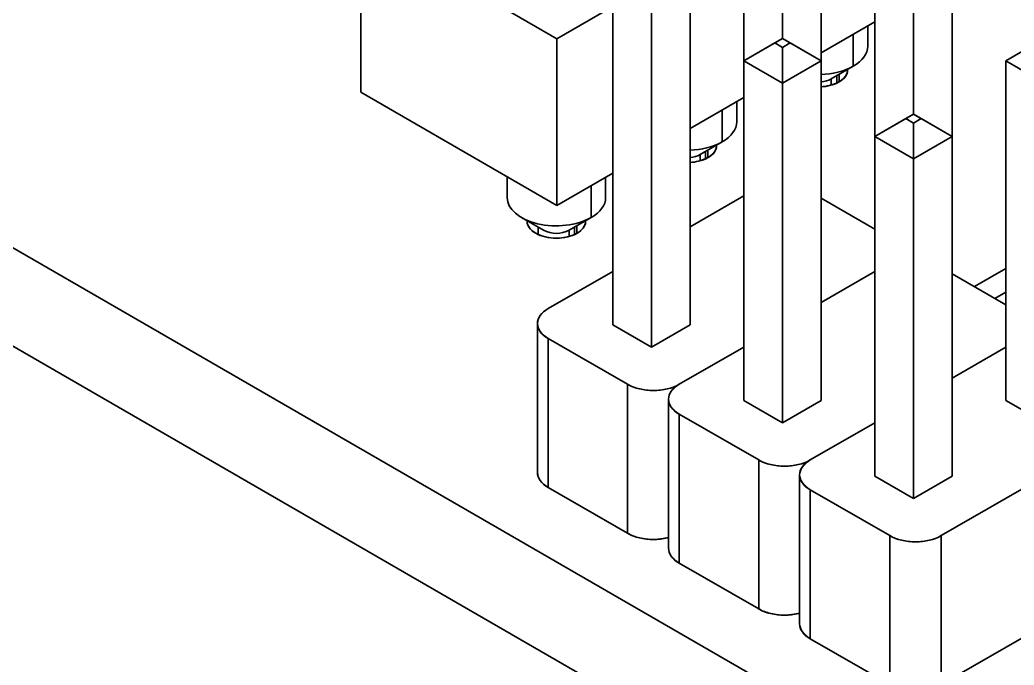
# Model space of a CAD drawing. Extents: x 146 to 1134, y 78 to 926.
# Drawn here: x 782.9 to 796.52, y 828.78 to 837.62 of the extents above; entities that cross this region are included whole.
import ezdxf

# ---------------------------------------------------------------- set-up
doc = ezdxf.new("R2010")
doc.units = 0

msp = doc.modelspace()

# ---------------------------------------------------------------- linework, layer by layer
at = {"color": 7, "lineweight": 35, "ltscale": 0.051848}
for p, q in [((792.817, 839.136), (792.817, 837.063)), ((792.817, 837.063), (792.817, 839.136)), ((794.613, 838.1), (794.613, 836.026)), ((794.613, 836.026), (794.613, 838.1))]:
    msp.add_line(p, q, dxfattribs=at)
at = {"color": 7, "lineweight": 35, "ltscale": 0.116351}
for p, q in [((793.877, 839.136), (793.877, 834.482)), ((793.877, 834.482), (793.877, 839.136)), ((791.021, 838.1), (791.021, 833.445)), ((791.021, 833.445), (791.021, 838.1)), ((792.081, 838.1), (792.081, 833.445)), ((792.081, 833.445), (792.081, 838.1)), ((795.674, 838.1), (795.674, 833.445)), ((795.674, 833.445), (795.674, 838.1)), ((791.551, 837.793), (791.551, 833.139)), ((791.551, 833.139), (791.551, 837.793)), ((793.347, 836.756), (793.347, 832.102)), ((793.347, 832.102), (793.347, 836.756)), ((794.613, 836.026), (794.613, 831.372)), ((794.613, 831.372), (794.613, 836.026)), ((795.674, 836.026), (795.674, 831.372)), ((795.674, 831.372), (795.674, 836.026))]:
    msp.add_line(p, q, dxfattribs=at)
at = {"color": 7, "lineweight": 35, "ltscale": 0.036539}
for p, q in [((793.347, 837.369), (793.347, 838.83)), ((793.347, 838.83), (793.347, 837.369)), ((795.143, 836.332), (795.143, 837.793)), ((795.143, 837.793), (795.143, 836.332))]:
    msp.add_line(p, q, dxfattribs=at)
at = {"color": 7, "lineweight": 35}
msp.add_line((798.69, 825.323), (775.521, 838.7), dxfattribs=at)
msp.add_line((798.69, 825.323), (775.521, 838.7), dxfattribs=at)
at = {"color": 7, "lineweight": 35, "ltscale": 0.055114}
for p, q in [((790.256, 837.365), (788.346, 838.468)), ((788.346, 838.468), (790.256, 837.365))]:
    msp.add_line(p, q, dxfattribs=at)
at = {"color": 7, "lineweight": 35, "ltscale": 0.040825}
for p, q in [((787.569, 836.631), (787.569, 838.264)), ((787.569, 838.264), (787.569, 836.631))]:
    msp.add_line(p, q, dxfattribs=at)
at = {"color": 7, "lineweight": 35, "ltscale": 0.022088}
for p, q in [((791.021, 837.807), (790.256, 837.365)), ((790.256, 837.365), (791.021, 837.807)), ((790.256, 835.079), (791.021, 835.521)), ((791.021, 835.521), (790.256, 835.079))]:
    msp.add_line(p, q, dxfattribs=at)
at = {"color": 7, "lineweight": 35, "ltscale": 0.021229}
for p, q in [((793.877, 837.17), (794.613, 837.595)), ((794.613, 837.595), (793.877, 837.17)), ((794.613, 834.756), (793.877, 835.181)), ((794.613, 834.756), (793.877, 835.181)), ((794.613, 834.176), (793.877, 833.752)), ((794.613, 834.176), (793.877, 833.752)), ((793.877, 833.752), (794.613, 834.176)), ((793.877, 833.752), (794.613, 834.176)), ((796.409, 833.719), (795.674, 834.144)), ((796.409, 833.719), (795.674, 834.144))]:
    msp.add_line(p, q, dxfattribs=at)
at = {"color": 7, "lineweight": 35, "ltscale": 0.006885}
for p, q in [((794.516, 837.263), (794.516, 837.539)), ((792.72, 836.227), (792.72, 836.502))]:
    msp.add_line(p, q, dxfattribs=at)
at = {"color": 7, "lineweight": 35, "ltscale": 0.057155}
for p, q in [((790.256, 835.079), (790.256, 837.365)), ((790.256, 837.365), (790.256, 835.079))]:
    msp.add_line(p, q, dxfattribs=at)
at = {"color": 7, "lineweight": 35, "ltscale": 0.01531}
for p, q in [((792.817, 837.063), (793.347, 837.369)), ((793.347, 837.369), (793.877, 837.063)), ((796.409, 837.063), (796.939, 837.369)), ((795.143, 835.719), (794.613, 836.026)), ((794.613, 836.026), (795.143, 835.719)), ((795.674, 836.026), (795.143, 835.719)), ((795.143, 835.719), (795.674, 836.026)), ((791.551, 833.139), (791.021, 833.445)), ((791.021, 833.445), (791.551, 833.139)), ((792.081, 833.445), (791.551, 833.139)), ((791.551, 833.139), (792.081, 833.445)), ((793.347, 832.102), (792.817, 832.409)), ((792.817, 832.409), (793.347, 832.102)), ((793.877, 832.409), (793.347, 832.102)), ((793.347, 832.102), (793.877, 832.409)), ((796.939, 832.102), (796.409, 832.409)), ((796.409, 832.409), (796.939, 832.102))]:
    msp.add_line(p, q, dxfattribs=at)
at = {"color": 7, "lineweight": 35, "ltscale": 0.003062}
for p, q in [((793.241, 837.308), (793.347, 837.369)), ((793.241, 837.308), (793.347, 837.369)), ((793.347, 837.369), (793.453, 837.308)), ((793.347, 837.369), (793.453, 837.308)), ((795.037, 836.271), (795.143, 836.332)), ((795.037, 836.271), (795.143, 836.332)), ((795.143, 836.209), (795.037, 836.271)), ((795.143, 836.209), (795.037, 836.271))]:
    msp.add_line(p, q, dxfattribs=at)
at = {"color": 7, "lineweight": 35, "ltscale": 0.010921}
for p, q in [((794.318, 837.425), (794.318, 836.988)), ((794.318, 837.425), (794.318, 836.988)), ((792.522, 836.388), (792.522, 835.951)), ((792.522, 836.388), (792.522, 835.951)), ((790.726, 835.351), (790.726, 834.914)), ((790.726, 835.351), (790.726, 834.914))]:
    msp.add_line(p, q, dxfattribs=at)
at = {"color": 7, "lineweight": 35, "ltscale": 0.012248}
for p, q in [((792.817, 837.063), (793.241, 837.308)), ((793.241, 837.308), (792.817, 837.063)), ((793.453, 837.308), (793.877, 837.063)), ((793.877, 837.063), (793.453, 837.308)), ((796.409, 837.063), (796.833, 837.308)), ((796.833, 837.308), (796.409, 837.063)), ((795.249, 836.271), (795.674, 836.026)), ((795.674, 836.026), (795.249, 836.271)), ((795.143, 836.209), (795.143, 835.719)), ((795.143, 835.719), (795.143, 836.209))]:
    msp.add_line(p, q, dxfattribs=at)
at = {"color": 7, "lineweight": 35, "ltscale": 0.003063}
for p, q in [((793.347, 837.246), (793.241, 837.308)), ((793.347, 837.246), (793.241, 837.308)), ((793.453, 837.308), (793.347, 837.246)), ((793.453, 837.308), (793.347, 837.246))]:
    msp.add_line(p, q, dxfattribs=at)
at = {"color": 7, "lineweight": 35, "ltscale": 0.012247}
for p, q in [((793.347, 837.246), (793.347, 836.756)), ((793.347, 836.756), (793.347, 837.246)), ((794.613, 836.026), (795.037, 836.271)), ((795.037, 836.271), (794.613, 836.026))]:
    msp.add_line(p, q, dxfattribs=at)
at = {"color": 7, "lineweight": 35, "ltscale": 0.015309}
for p, q in [((793.347, 836.756), (792.817, 837.063)), ((792.817, 837.063), (793.347, 836.756)), ((793.877, 837.063), (793.347, 836.756)), ((793.347, 836.756), (793.877, 837.063)), ((796.939, 836.756), (796.409, 837.063)), ((796.409, 837.063), (796.939, 836.756)), ((794.613, 836.026), (795.143, 836.332)), ((795.143, 836.332), (795.674, 836.026)), ((795.143, 831.065), (794.613, 831.372)), ((794.613, 831.372), (795.143, 831.065)), ((795.674, 831.372), (795.143, 831.065)), ((795.143, 831.065), (795.674, 831.372))]:
    msp.add_line(p, q, dxfattribs=at)
at = {"color": 7, "lineweight": 35, "ltscale": 0.11635}
for p, q in [((792.817, 837.063), (792.817, 832.409)), ((792.817, 832.409), (792.817, 837.063)), ((793.877, 837.063), (793.877, 832.409)), ((793.877, 832.409), (793.877, 837.063)), ((796.409, 837.063), (796.409, 832.409)), ((796.409, 832.409), (796.409, 837.063)), ((795.143, 835.719), (795.143, 831.065)), ((795.143, 831.065), (795.143, 835.719))]:
    msp.add_line(p, q, dxfattribs=at)
at = {"color": 7, "lineweight": 35, "ltscale": 0.008675}
for p, q in [((794.017, 836.814), (794.318, 836.988)), ((794.318, 836.988), (794.017, 836.814)), ((790.425, 834.74), (790.726, 834.914)), ((790.726, 834.914), (790.425, 834.74))]:
    msp.add_line(p, q, dxfattribs=at)
at = {"color": 7, "lineweight": 35, "ltscale": 0.000157195}
msp.add_line((794.241, 836.937), (794.241, 836.943), dxfattribs=at)
at = {"color": 7, "lineweight": 35, "ltscale": 0.002118}
for p, q in [((794.017, 836.814), (794.017, 836.73)), ((792.221, 835.777), (792.221, 835.693)), ((790.425, 834.74), (790.425, 834.656)), ((790.425, 834.74), (790.425, 834.656))]:
    msp.add_line(p, q, dxfattribs=at)
at = {"color": 7, "lineweight": 35, "ltscale": 0.002119}
msp.add_line((794.017, 836.814), (794.017, 836.73), dxfattribs=at)
at = {"color": 7, "lineweight": 35, "ltscale": 0.002502}
for p, q in [((794.091, 836.757), (794.091, 836.857)), ((792.295, 835.72), (792.295, 835.82))]:
    msp.add_line(p, q, dxfattribs=at)
at = {"color": 7, "lineweight": 35, "ltscale": 0.002551}
for p, q in [((794.124, 836.876), (794.124, 836.774)), ((794.124, 836.774), (794.124, 836.876)), ((792.327, 835.839), (792.327, 835.737)), ((792.327, 835.737), (792.327, 835.839)), ((790.531, 834.802), (790.531, 834.7)), ((790.531, 834.7), (790.531, 834.802))]:
    msp.add_line(p, q, dxfattribs=at)
at = {"color": 7, "lineweight": 35, "ltscale": 0.077567}
for p, q in [((787.569, 836.631), (790.256, 835.079)), ((790.256, 835.079), (787.569, 836.631))]:
    msp.add_line(p, q, dxfattribs=at)
at = {"color": 7, "lineweight": 35, "ltscale": 0.021228}
for p, q in [((792.081, 836.133), (792.817, 836.558)), ((792.817, 836.558), (792.081, 836.133)), ((792.817, 835.213), (792.081, 834.789)), ((792.817, 835.213), (792.081, 834.789)), ((796.409, 833.139), (795.674, 832.715)), ((796.409, 833.139), (795.674, 832.715)), ((795.674, 832.715), (796.409, 833.139)), ((795.674, 832.715), (796.409, 833.139))]:
    msp.add_line(p, q, dxfattribs=at)
at = {"color": 7, "lineweight": 35, "ltscale": 0.003061}
for p, q in [((795.143, 836.332), (795.249, 836.271)), ((795.143, 836.332), (795.249, 836.271)), ((795.249, 836.271), (795.143, 836.209)), ((795.249, 836.271), (795.143, 836.209))]:
    msp.add_line(p, q, dxfattribs=at)
at = {"color": 7, "lineweight": 35, "ltscale": 0.008676}
for p, q in [((792.221, 835.777), (792.522, 835.951)), ((792.522, 835.951), (792.221, 835.777))]:
    msp.add_line(p, q, dxfattribs=at)
at = {"color": 7, "lineweight": 35, "ltscale": 0.000157232}
msp.add_line((792.445, 835.9), (792.444, 835.906), dxfattribs=at)
at = {"color": 7, "lineweight": 35, "ltscale": 0.002116}
msp.add_line((792.221, 835.777), (792.221, 835.693), dxfattribs=at)
at = {"color": 7, "lineweight": 35, "ltscale": 0.427084}
for p, q in [((778.631, 835.557), (793.426, 827.015)), ((793.426, 827.015), (778.631, 835.557))]:
    msp.add_line(p, q, dxfattribs=at)
at = {"color": 7, "lineweight": 35, "ltscale": 0.007089}
msp.add_line((789.574, 835.19), (789.574, 835.473), dxfattribs=at)
at = {"color": 7, "lineweight": 35, "ltscale": 0.006886}
msp.add_line((790.924, 835.19), (790.924, 835.465), dxfattribs=at)
at = {"color": 7, "lineweight": 35, "ltscale": 0.008674}
msp.add_line((790.072, 834.74), (789.771, 834.914), dxfattribs=at)
at = {"color": 7, "lineweight": 35, "ltscale": 0.000158721}
for p, q in [((789.849, 834.869), (789.849, 834.863)), ((790.649, 834.863), (790.648, 834.869))]:
    msp.add_line(p, q, dxfattribs=at)
at = {"color": 7, "lineweight": 35, "ltscale": 0.002501}
for p, q in [((789.999, 834.683), (789.999, 834.783)), ((790.499, 834.683), (790.499, 834.783))]:
    msp.add_line(p, q, dxfattribs=at)
at = {"color": 7, "lineweight": 35, "ltscale": 0.012451}
msp.add_line((796.409, 834.217), (795.978, 833.968), dxfattribs=at)
msp.add_line((796.409, 834.217), (795.978, 833.968), dxfattribs=at)
at = {"color": 7, "lineweight": 35, "ltscale": 0.025516}
for p, q in [((791.021, 834.176), (790.137, 833.666)), ((791.021, 834.176), (790.137, 833.666)), ((794.613, 832.102), (793.729, 831.592)), ((794.613, 832.102), (793.729, 831.592)), ((793.729, 831.592), (794.613, 832.102)), ((793.729, 831.592), (794.613, 832.102))]:
    msp.add_line(p, q, dxfattribs=at)
at = {"color": 7, "lineweight": 35, "ltscale": 0.004287}
msp.add_line((796.26, 833.805), (796.409, 833.891), dxfattribs=at)
msp.add_line((796.26, 833.805), (796.409, 833.891), dxfattribs=at)
at = {"color": 7, "lineweight": 35, "ltscale": 0.051031}
for p, q in [((789.99, 833.462), (789.99, 831.421)), ((791.226, 832.629), (791.226, 830.588)), ((791.226, 832.629), (791.226, 830.588)), ((791.933, 830.18), (791.933, 832.221)), ((791.933, 830.18), (791.933, 832.221)), ((793.022, 831.592), (793.022, 829.551)), ((793.022, 831.592), (793.022, 829.551)), ((793.583, 831.388), (793.583, 829.347)), ((793.729, 829.143), (793.729, 831.184)), ((793.729, 829.143), (793.729, 831.184)), ((794.818, 830.555), (794.818, 828.514)), ((794.818, 830.555), (794.818, 828.514)), ((795.525, 828.514), (795.525, 830.555)), ((795.525, 828.514), (795.525, 830.555))]:
    msp.add_line(p, q, dxfattribs=at)
at = {"color": 7, "lineweight": 35, "ltscale": 0.05103}
for p, q in [((790.137, 831.216), (790.137, 833.258)), ((790.137, 831.216), (790.137, 833.258)), ((791.786, 832.425), (791.786, 830.384))]:
    msp.add_line(p, q, dxfattribs=at)
at = {"color": 7, "lineweight": 35, "ltscale": 0.031434}
msp.add_line((790.137, 833.258), (791.226, 832.629), dxfattribs=at)
msp.add_line((790.137, 833.258), (791.226, 832.629), dxfattribs=at)
at = {"color": 7, "lineweight": 35, "ltscale": 0.025514}
for p, q in [((792.817, 833.139), (791.933, 832.629)), ((792.817, 833.139), (791.933, 832.629)), ((791.933, 832.629), (792.817, 833.139)), ((791.933, 832.629), (792.817, 833.139))]:
    msp.add_line(p, q, dxfattribs=at)
at = {"color": 7, "lineweight": 35, "ltscale": 0.031435}
for p, q in [((791.933, 832.221), (793.022, 831.592)), ((791.933, 832.221), (793.022, 831.592)), ((791.226, 830.588), (790.137, 831.216)), ((790.137, 831.216), (791.226, 830.588)), ((793.729, 831.184), (794.818, 830.555)), ((793.729, 831.184), (794.818, 830.555)), ((793.022, 829.551), (791.933, 830.18)), ((791.933, 830.18), (793.022, 829.551)), ((794.818, 828.514), (793.729, 829.143)), ((793.729, 829.143), (794.818, 828.514))]:
    msp.add_line(p, q, dxfattribs=at)
at = {"color": 7, "lineweight": 35, "ltscale": 0.08165}
for p, q in [((795.525, 830.555), (798.353, 832.188)), ((795.525, 830.555), (798.353, 832.188)), ((798.353, 830.147), (795.525, 828.514)), ((795.525, 828.514), (798.353, 830.147))]:
    msp.add_line(p, q, dxfattribs=at)
at = {"color": 7, "lineweight": 35, "ltscale": 0.000405608}
msp.add_line((791.771, 830.525), (791.786, 830.529), dxfattribs=at)
at = {"color": 7, "lineweight": 35, "ltscale": 0.000405978}
msp.add_line((793.567, 829.488), (793.583, 829.492), dxfattribs=at)
at = {"color": 7, "lineweight": 35}
for centre, radius, start, end in [((793.868, 837.836), 0.961, 270.5567, 297.9268), ((793.868, 837.836), 0.961, 270.5568, 297.9268), ((793.855, 837.116), 0.343, 273.7788, 298.2896), ((793.855, 837.116), 0.343, 273.7791, 298.2896), ((793.994, 837.013), 0.272, 298.4527, 322.8063), ((794.091, 836.939), 0.15, 322.608, 359.0138), ((793.845, 837.35), 0.644, 272.9162, 283.356), ((793.887, 837.195), 0.483, 282.7258, 299.2775), ((792.072, 836.799), 0.961, 270.5568, 297.9268), ((792.072, 836.799), 0.961, 270.5568, 297.9268), ((792.295, 835.902), 0.15, 322.608, 359.0138), ((792.059, 836.079), 0.343, 273.7791, 298.2896), ((792.059, 836.079), 0.343, 273.7791, 298.2896), ((792.091, 836.158), 0.483, 282.7258, 299.2775), ((792.198, 835.976), 0.272, 298.4527, 322.8063), ((792.049, 836.313), 0.644, 272.9162, 283.356), ((789.998, 834.865), 0.15, 180.9862, 217.392), ((790.095, 834.939), 0.272, 217.1937, 241.5473), ((790.402, 834.939), 0.272, 298.4527, 322.8063), ((790.499, 834.865), 0.15, 322.608, 359.0138), ((790.202, 835.121), 0.483, 240.7225, 257.2742), ((790.249, 835.093), 0.395, 243.3521, 296.6479), ((790.249, 835.093), 0.395, 243.3521, 296.6479), ((790.246, 835.288), 0.656, 256.7304, 270.2188), ((790.251, 835.288), 0.656, 269.7812, 283.2696), ((790.295, 835.121), 0.483, 282.7258, 299.2775), ((790.177, 833.459), 0.187, 142.608, 179.0138), ((790.299, 833.367), 0.34, 118.4527, 142.8063), ((790.177, 833.465), 0.187, 180.9862, 217.392), ((790.299, 833.556), 0.34, 217.1937, 241.5473), ((791.521, 833.156), 0.604, 240.7225, 257.2742), ((791.638, 833.156), 0.604, 282.7258, 299.2775), ((792.095, 832.33), 0.34, 118.4527, 142.8063), ((791.576, 833.365), 0.82, 256.7304, 270.2188), ((791.582, 833.365), 0.82, 269.7812, 283.2696), ((791.973, 832.422), 0.187, 142.608, 179.0138), ((791.973, 832.428), 0.187, 180.9862, 217.392), ((792.095, 832.52), 0.34, 217.1937, 241.5473), ((793.317, 832.119), 0.604, 240.7225, 257.2742), ((793.372, 832.328), 0.82, 256.7304, 270.2188), ((793.379, 832.328), 0.82, 269.7812, 283.2696), ((793.434, 832.119), 0.604, 282.7258, 299.2775), ((793.769, 831.385), 0.187, 142.608, 179.0138), ((793.891, 831.293), 0.34, 118.4527, 142.8063), ((790.177, 831.424), 0.187, 180.9862, 217.392), ((793.769, 831.391), 0.187, 180.9862, 217.392), ((790.299, 831.515), 0.34, 217.1937, 241.5473), ((793.891, 831.483), 0.34, 217.1937, 241.5473), ((791.521, 831.114), 0.604, 240.7225, 257.2742), ((795.113, 831.082), 0.604, 240.7225, 257.2742), ((795.23, 831.082), 0.604, 282.7258, 299.2775), ((791.576, 831.323), 0.82, 256.7304, 270.2188), ((791.582, 831.323), 0.82, 269.7812, 283.2696), ((795.168, 831.291), 0.82, 256.7304, 270.2188), ((795.175, 831.291), 0.82, 269.7812, 283.2696), ((791.973, 830.387), 0.187, 180.9862, 217.392), ((792.095, 830.478), 0.34, 217.1937, 241.5473), ((793.317, 830.078), 0.604, 240.7225, 257.2742), ((793.372, 830.286), 0.82, 256.7304, 270.2188), ((793.379, 830.286), 0.82, 269.7812, 283.2696), ((793.769, 829.35), 0.187, 180.9862, 217.392), ((793.891, 829.441), 0.34, 217.1937, 241.5473)]:
    msp.add_arc(centre, radius, start, end, dxfattribs=at)
for centre, major_axis, start_param, end_param in [((793.841, 837.263), (0.675, 0), 5.497787, 6.283185), ((793.841, 837.263), (0.675, 0), 5.497787, 6.283185), ((793.841, 836.937), (0.4, 0), 4.804734, 6.310184), ((792.045, 836.227), (0.675, 0), 5.497787, 6.283185), ((792.045, 836.227), (0.675, 0), 5.497787, 6.283185), ((792.045, 835.9), (0.4, 0), 4.80474, 6.310184), ((790.249, 835.19), (0.675, 0), 3.141593, 5.497787), ((790.249, 835.19), (0.675, 0), 3.141593, 5.497787), ((790.249, 835.19), (0.675, 0), 5.497787, 6.283185), ((790.249, 835.19), (0.675, 0), 5.497787, 6.283185), ((790.249, 834.863), (0.4, 0), 3.114595, 3.926991), ((790.249, 834.863), (0.4, 0), 3.926991, 6.310184), ((790.49, 833.462), (0.5, 0), 2.356194, 3.926991), ((791.579, 832.833), (0.5, 0), 3.926991, 5.497787), ((792.286, 832.425), (0.5, 0), 2.356194, 3.926991), ((793.375, 831.796), (0.5, 0), 3.926991, 5.497787), ((794.083, 831.388), (0.5, 0), 2.356194, 3.926991), ((790.49, 831.421), (0.5, 0), 3.141593, 3.926991), ((791.579, 830.792), (0.5, 0), 3.926991, 5.139467), ((795.171, 830.759), (0.5, 0), 3.926991, 5.497787), ((792.286, 830.384), (0.5, 0), 3.141593, 3.926991), ((793.375, 829.755), (0.5, 0), 3.926991, 5.139467), ((794.083, 829.347), (0.5, 0), 3.141593, 3.926991)]:
    msp.add_ellipse(centre, major_axis=major_axis, ratio=0.57735, start_param=start_param, end_param=end_param, dxfattribs=at)

doc.saveas('drawing.dxf')
